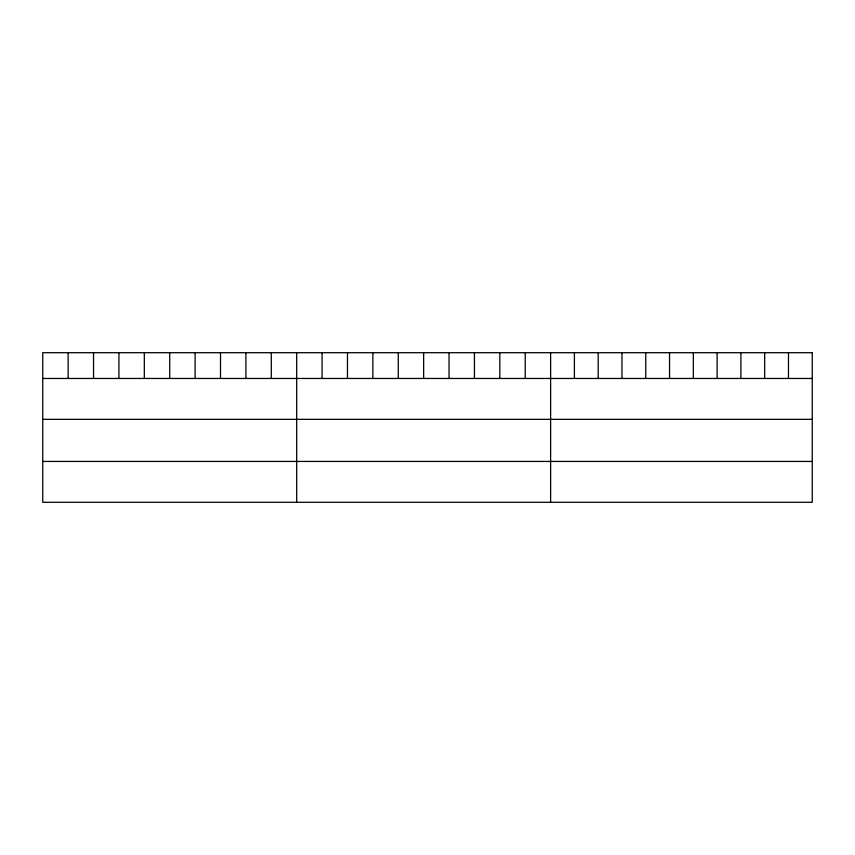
<?xml version="1.0" encoding="UTF-8"?>
<svg xmlns="http://www.w3.org/2000/svg" width="855" height="855" viewBox="0 0 855 855"><rect width="100%" height="100%" fill="white"/><g stroke="black" fill="none" stroke-linecap="round" stroke-linejoin="round"><path stroke-width="1.28" d="M42.75 378.466L812.25 378.466M42.75 419.335L812.25 419.335M42.75 461.433L812.25 461.433M788.47 352.698L788.47 378.466M764.68 352.698L764.68 378.466M740.9 352.698L740.9 378.466M717.11 352.698L717.11 378.466M693.33 352.698L693.33 378.466M669.54 352.698L669.54 378.466M645.76 352.698L645.76 378.466M621.97 352.698L621.97 378.466M598.19 352.698L598.19 378.466M574.4 352.698L574.4 378.466M550.62 352.698L550.62 502.302M525.226 352.698L525.226 378.466M499.833 352.698L499.833 378.466M474.44 352.698L474.44 378.466M449.046 352.698L449.046 378.466M423.653 352.698L423.653 378.466M398.259 352.698L398.259 378.466M372.866 352.698L372.866 378.466M347.472 352.698L347.472 378.466M322.079 352.698L322.079 378.466M296.685 352.698L296.685 502.302M271.292 352.698L271.292 378.466M245.898 352.698L245.898 378.466M220.505 352.698L220.505 378.466M195.111 352.698L195.111 378.466M169.718 352.698L169.718 378.466M144.324 352.698L144.324 378.466M118.931 352.698L118.931 378.466M93.537 352.698L93.537 378.466M68.144 352.698L68.144 378.466M812.25 352.698L42.75 352.698L42.75 502.302L812.25 502.302L812.25 352.698"/></g></svg>
